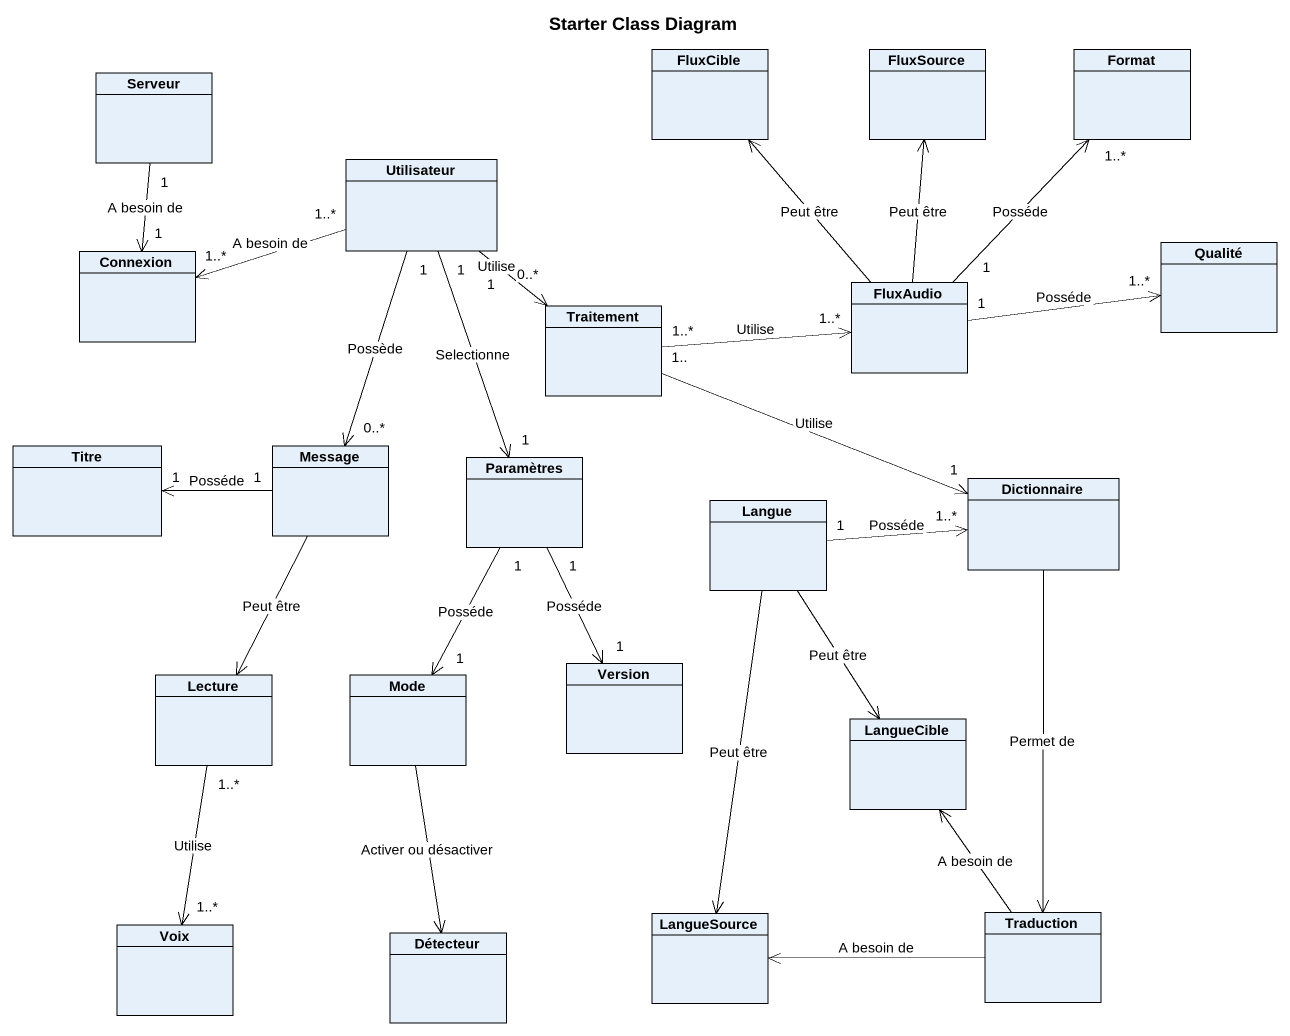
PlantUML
@startuml
title Starter Class Diagram
hide circle
hide empty members
class FluxCible
class FluxSource
class Format
class Serveur
class Utilisateur
class Connexion
class FluxAudio
class Qualité
class Traitement
class Titre
class Message
class Paramètres
class Langue
class Dictionnaire
class Lecture
class Mode
class Version
class LangueCible
class Voix
class LangueSource
class Traduction
class Détecteur
Serveur "1" --> "1" Connexion : A besoin de
Utilisateur "1..*" -left-> "1..*" Connexion : A besoin de
Utilisateur "1" --> "0..*" Traitement : Utilise
Utilisateur "1" --> "0..*" Message : Possède
Utilisateur "1" --> "1" Paramètres : Selectionne
FluxAudio -up-> FluxCible : Peut être
FluxAudio -up-> FluxSource : Peut être
FluxAudio "1" -up-> "1..*" Format : Posséde
FluxAudio "1" -right-> "1..*" Qualité : Posséde
Traitement "1..*" -right-> "1..*" FluxAudio : Utilise
Traitement "1.." -right-> "1" Dictionnaire : Utilise
Message "1" -left-> "1" Titre : Posséde
Message --> Lecture : Peut être
Paramètres "1" --> "1" Version : Posséde
Langue --> LangueCible : Peut être
Langue --> LangueSource : Peut être
Dictionnaire "1..*" <-left- "1" Langue : Posséde
Dictionnaire --> Traduction : Permet de
Lecture "1..*" --> "1..*" Voix : Utilise
Mode "1" <-up- "1" Paramètres : Posséde
Mode --> Détecteur : Activer ou désactiver
LangueCible <-- Traduction : A besoin de
Traduction -left-> LangueSource : A besoin de
@enduml
